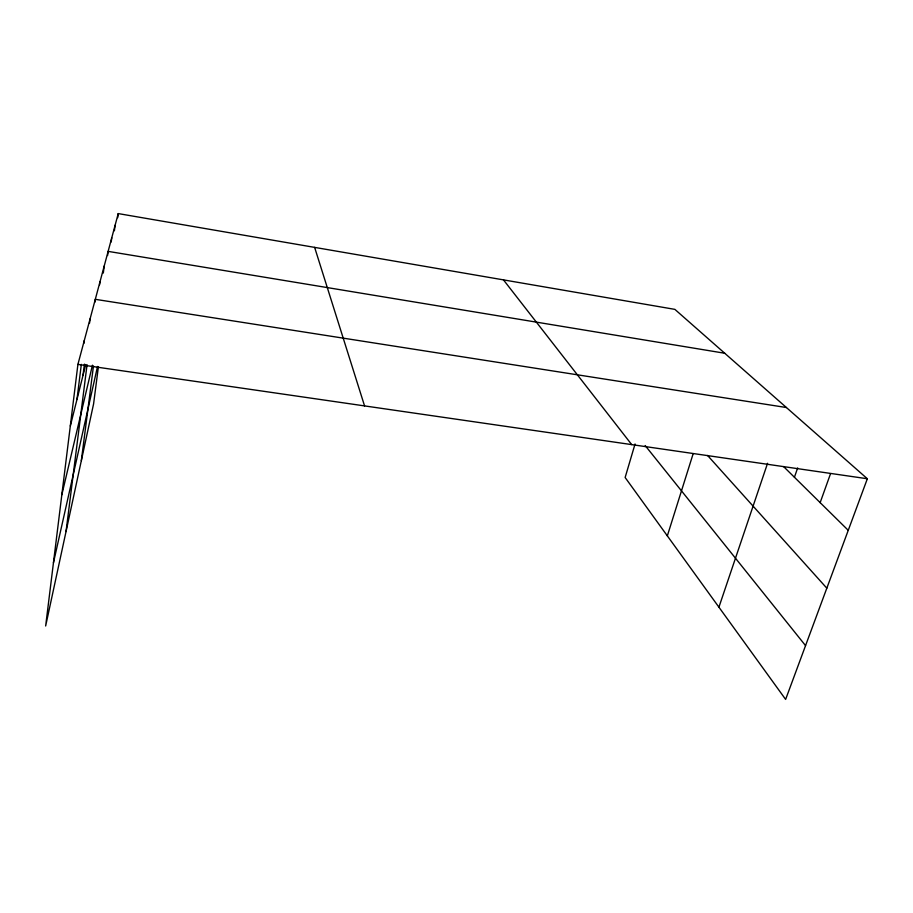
<?xml version="1.0" encoding="UTF-8"?>
<svg xmlns="http://www.w3.org/2000/svg" width="913" height="913" viewBox="0 0 913 913"><rect width="100%" height="100%" fill="white"/><g stroke="black" fill="none" stroke-linecap="round" stroke-linejoin="round"><path stroke-width="1.37" d="M635.06 443.958L625.131 477.51L785.625 699.415L867.35 478.754L674.867 309.37L118.234 213.585L77.913 364.378L45.65 625.987L93.583 403.923L98.41 366.672M76.966 399.472L81.337 364.367M83.95 343.299L84.304 340.492M82.992 375.448L84.407 364.139M89.542 323.156L90.067 318.911M66.033 531.56L87.066 364.675M94.952 302.112L95.306 299.327L786.413 407.529M99.585 284.799L99.951 281.969M103.317 273.044L104.208 266.048M81.337 460.643L93.468 365.919M107.597 255.537L108.122 251.372L724.739 353.251M111.215 241.968L111.751 237.825M114.399 230.761L115.106 225.26M117.697 217.705L118.234 213.585M53.456 562.728L97.531 366.467M61.833 494.8L92.43 365.189M70.312 426.029L85.731 364.527M667.335 535.863L693.15 453.738M718.919 607.191L767.571 463.279M794.424 477.248L797.665 467.924M820.159 502.629L830.476 473.847M77.913 364.378L867.35 478.754M783.571 466.554L848.245 530.327M707.552 455.45L826.824 588.177M645.171 445.555L805.551 645.628M503.462 279.869L631.705 444.608M314.631 247.377L364.561 405.908"/></g></svg>
